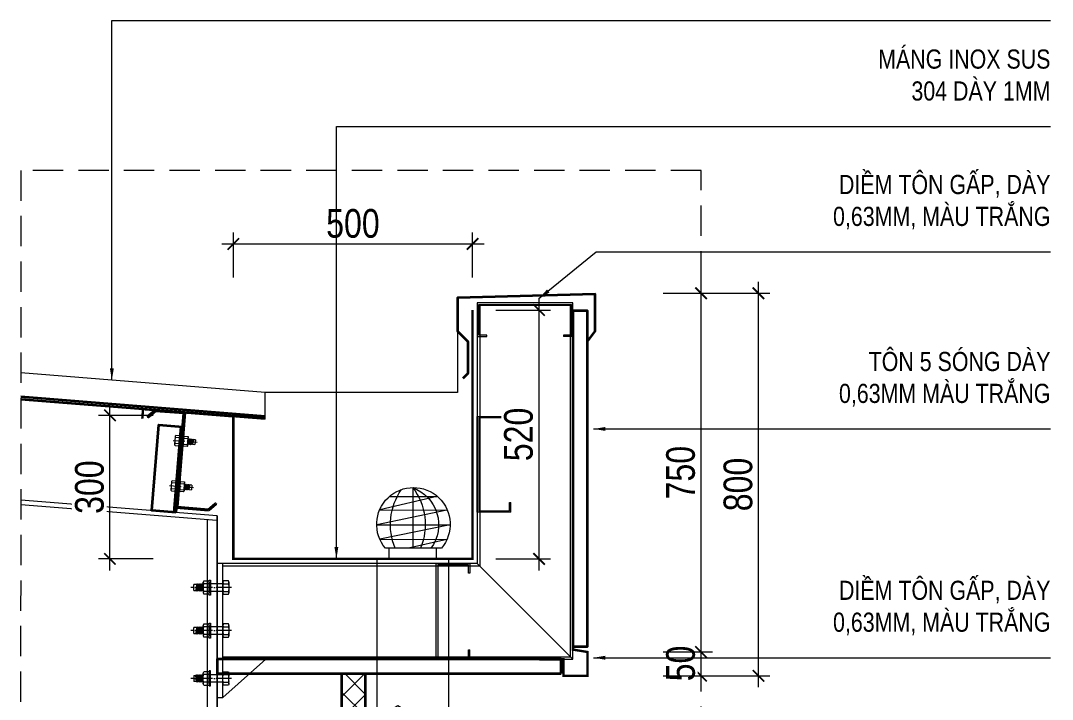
# Model space of a CAD drawing. Header units: millimetres. Extents: x -547695 to 905972, y -1055718 to 167349.
# Drawn here: x -534505 to -523721, y -955911 to -948816 of the extents above; entities that cross this region are included whole.
import ezdxf
from ezdxf.xclip import XClip

# ---------------------------------------------------------------- set-up
doc = ezdxf.new("R2010")
doc.units = ezdxf.units.MM
doc.header["$XCLIPFRAME"] = 0
for name, pattern in [('ACAD_ISO04W100', [30, 24, -3, 0, -3]), ('CONTINOUS', [0]), ('HIDDEN', [9.524999999999999, 6.35, -3.175]), ('xr-mat cat ngang$0$ACAD_ISO04W100', [30, 24, -3, 0, -3])]:
    doc.linetypes.add(name, pattern=pattern)
doc.layers.get('DEFPOINTS').update_dxf_attribs({"color": 1, "lineweight": 25})
for name, color, linetype, lineweight in [('A-DIMS', 8, 'Continuous', 9), ('A-FINE', 255, 'Continuous', 25), ('A-HEVY', 111, 'Continuous', 35), ('A-HIDD', 45, 'HIDDEN', 9), ('A-PATT', 252, 'Continuous', 9), ('A-SYMBOLS', 10, 'Continuous', 13)]:
    doc.layers.add(name, color=color, linetype=linetype, lineweight=lineweight)
doc.styles.add('VTK_Arial', font='arial.ttf', dxfattribs={"width": 0.8})
doc.dimstyles.new('A-2.5-DIM120 x 5', dxfattribs={"dimscale": 120, "dimtxt": 2.5, "dimasz": 1, "dimexe": 1, "dimexo": 0, "dimgap": 0.5, "dimtad": 1, "dimdec": 0, "dimlfac": 0.2, "dimzin": 12, "dimdsep": 46, "dimtxsty": 'VTK_Arial', "dimblk": 'ARCHTICK', "dimcen": 0, "dimdle": 1, "dimclrd": 256, "dimclre": 256, "dimclrt": 7, "dimadec": 1, "dimazin": 3, "dimtfac": 1, "dimtdec": 0, "dimtmove": 0, "dimatfit": 2, "dimfxl": 20, "dimtfill": 1, "dimtolj": 1, "dimtzin": 0, "dimlwd": -1, "dimlwe": -1, "dimarcsym": 0})
doc.dimstyles.new('A-2.5-DIM25', dxfattribs={"dimscale": 25, "dimtxt": 2.5, "dimasz": 1, "dimexe": 1, "dimexo": 0, "dimgap": 0.5, "dimtad": 1, "dimdec": 0, "dimzin": 12, "dimdsep": 46, "dimtxsty": 'VTK_Arial', "dimblk": 'ARCHTICK', "dimcen": 0, "dimdle": 1, "dimclrd": 256, "dimclre": 256, "dimclrt": 7, "dimadec": 1, "dimazin": 3, "dimtfac": 1, "dimtdec": 0, "dimtmove": 0, "dimatfit": 2, "dimfxl": 20, "dimtolj": 1, "dimtzin": 0, "dimlwd": -1, "dimlwe": -1, "dimarcsym": 0})

# ---------------------------------------------------------------- blocks, each defined once
blk = doc.blocks.new('A$C2c41236e')
at = {"layer": 'A-PATT', "ltscale": 5, "true_color": 0x2aa800, "extrusion": (0, 0, -1)}
h = blk.add_hatch(color=84, dxfattribs=at)
h.dxf.hatch_style = 1
h.paths.add_polyline_path([(-367499.9999999921, -99.9999999993488), (-368499.9999999921, -99.9999999993488), (-368499.9999999921, 20800.00000000112), (-367499.9999999921, 20800.00000000112)])
at = {"layer": 'A-FINE', "ltscale": 5, "extrusion": (0, 0, -1)}
blk.add_lwpolyline([(-367499.9999999921, -99.9999999993488), (-368499.9999999921, -99.9999999993488), (-368499.9999999921, 20800.00000000112), (-367499.9999999921, 20800.00000000112)], close=True, dxfattribs=at)
blk = doc.blocks.new('A$C18f83674')
blk.add_lwpolyline([(14.14213562384248, 10), (82.1421356247738, 10), (82.1421356247738, 208.0995957509149), (141.4551298562437, 208.0995957509149), (155.0407683653757, 194.5139572431799), (156.3842712491751, 195.8574601269793), (142.2421356253326, 209.9995957508218), (80.24213562346995, 209.9995957508218), (80.24213562346995, 11.90000000083819), (14.92914139200002, 11.90000000037253), (1.343502885662019, 25.48563850857317), (0, 24.14213562384248)], close=True)
at = {"layer": 'A-PATT', "lineweight": -2}
blk.add_line((86.1421356247738, 179.9995957517531), (86.14213563036174, 0), dxfattribs=at)
at = {"layer": 'A-PATT', "linetype": 'Continuous'}
for p, q in [((53.5809265055201, 154.7887821241904), (53.58092650553374, 145.2104093779205)), ((53.5809265055201, 154.7887821241904), (56.96333402267703, 154.7887821241904)), ((57.5005220454965, 155.7466193986194), (56.96333402267703, 154.7887821241904)), ((58.08693177298812, 145.2104093779355), (56.96333402267703, 154.7887821241904)), ((58.4122426517639, 154.7887821242054), (57.5005220454965, 155.7466193986194)), ((58.94943067424776, 155.7466193986194), (58.41224265141466, 154.7887821241904)), ((59.53584040173666, 145.2104093779355), (58.41224265141466, 154.7887821241904)), ((59.53584040173666, 145.2104093779355), (58.4122426517639, 154.7887821242054)), ((59.53584040173666, 145.2104093779355), (58.41224265141466, 154.7887821241904)), ((59.8611512804988, 154.7887821241904), (58.94943067424776, 155.7466193986194)), ((60.39833930296902, 155.7466193986194), (59.86115128014956, 154.7887821242054)), ((60.98474903047429, 145.2104093779355), (59.86115128014956, 154.7887821242054)), ((61.3100599092337, 154.7887821242054), (60.39833930296902, 155.7466193986194)), ((61.84724793172029, 155.7466193986194), (61.31005990888445, 154.7887821242054)), ((62.43365765920919, 145.2104093779505), (61.31005990888445, 154.7887821242054)), ((62.43365765920919, 145.2104093779505), (61.3100599092337, 154.7887821242054)), ((62.75896853798497, 154.7887821242054), (61.84724793172029, 155.7466193986194)), ((63.29615656044155, 155.7466193986344), (62.75896853762208, 154.7887821242054)), ((63.88256628794409, 145.2104093779641), (62.75896853762208, 154.7887821242054)), ((64.20787716671987, 154.7887821242054), (63.29615656044155, 155.7466193986344)), ((64.74506518919009, 155.7466193986344), (64.20787716671987, 154.7887821242054)), ((65.33147491668171, 145.2104093779641), (64.20787716671987, 154.7887821242054)), ((65.6567857954575, 154.7887821242054), (64.74506518919009, 155.7466193986344)), ((66.19397381791134, 155.7466193986344), (65.6567857954575, 154.7887821242054)), ((66.78038354541661, 145.2104093779641), (65.6567857954575, 154.7887821242054)), ((67.1056944241924, 154.7887821242054), (66.19397381791134, 155.7466193986344)), ((67.64288244701186, 155.7466193986344), (67.1056944241924, 154.7887821242054)), ((68.22929217451713, 145.2104093779641), (67.1056944241924, 154.7887821242054)), ((68.55460305292729, 154.7887821242054), (67.64288244701186, 155.7466193986344)), ((68.74213562449559, 156.0912512812624), (68.74213562465384, 158.3954235160754)), ((68.74213562462644, 141.6037679854291), (68.74213562465384, 158.3954235160754)), ((77.55089465999635, 160.6995957508311), (69.4333765891849, 160.6995957507575)), ((77.20302941028211, 156.0912512812324), (69.78124183894279, 156.0912512812474)), ((78.2421356245274, 156.0912512811601), (78.24213562459835, 158.3954235161341)), ((78.24213562457093, 141.6037679855164), (78.24213562459835, 158.3954235161341)), ((86.1421356263267, 156.0912512811939), (86.14213562625577, 158.3954235161679)), ((86.14213562628291, 141.6037679855502), (86.14213562625577, 158.3954235161679)), ((86.83337659085777, 160.6995957508649), (94.95089466172514, 160.6995957507912)), ((87.181241840572, 156.0912512812662), (94.60302941196726, 156.0912512812812)), ((95.64213562628336, 141.6037679854629), (95.6421356262562, 158.3954235161092)), ((58.08693177295811, 145.2104093779505), (53.58092650553374, 145.2104093779205)), ((58.9986523792528, 144.2525721035215), (58.08693177298812, 145.2104093779355)), ((59.53584040173666, 145.2104093779355), (58.9986523792528, 144.2525721035215)), ((60.4475610079877, 144.2525721035215), (59.53584040173666, 145.2104093779355)), ((60.98474903047429, 145.2104093779355), (60.4475610079877, 144.2525721035215)), ((61.89646963672533, 144.2525721035351), (60.98474903047429, 145.2104093779355)), ((62.43365765920919, 145.2104093779505), (61.89646963672533, 144.2525721035351)), ((63.34537826546023, 144.2525721035351), (62.43365765920919, 145.2104093779505)), ((63.88256628794409, 145.2104093779641), (63.34537826546023, 144.2525721035351)), ((64.79428689419512, 144.2525721035351), (63.88256628794409, 145.2104093779641)), ((65.33147491668171, 145.2104093779641), (64.79428689419512, 144.2525721035351)), ((66.2431955229464, 144.2525721035351), (65.33147491668171, 145.2104093779641)), ((66.78038354541661, 145.2104093779641), (66.2431955229464, 144.2525721035351)), ((67.69210415168129, 144.2525721035351), (66.78038354541661, 145.2104093779641)), ((68.22929217451713, 145.2104093779641), (67.69210415168129, 144.2525721035351)), ((68.22929217451713, 145.2104093779641), (68.742135624632, 145.2104093779641)), ((68.74213562468374, 143.9079402204017), (68.74213562462644, 141.6037679854291)), ((69.43337658919843, 139.2995957507457), (77.55089466003987, 139.2995957508043)), ((77.20302941028199, 143.9079402202571), (69.78124183892903, 143.9079402202571)), ((78.24213562443997, 143.907940220358), (78.24213562457093, 141.6037679855164)), ((86.14213562641388, 143.9079402203918), (86.14213562628291, 141.6037679855502)), ((94.95089466171137, 139.2995957507795), (86.83337659081397, 139.2995957508381)), ((87.18124184057186, 143.9079402202909), (94.60302941198077, 143.9079402202909)), ((77.55089465999635, 65.70000000000938), (69.4333765891849, 65.69999999993571)), ((86.83337659378634, 65.70000000004316), (94.95089466465372, 65.69999999996949)), ((53.5809265055201, 59.78918637336862), (53.58092650553374, 50.21081362709872)), ((53.5809265055201, 59.78918637336862), (56.96333402267703, 59.78918637336862)), ((58.08693177295811, 50.21081362712873), (53.58092650553374, 50.21081362709872)), ((57.5005220454965, 60.74702364779766), (56.96333402267703, 59.78918637336862)), ((58.08693177298812, 50.21081362711372), (56.96333402267703, 59.78918637336862)), ((58.4122426517639, 59.78918637338363), (57.5005220454965, 60.74702364779766)), ((58.9986523792528, 49.25297635269969), (58.08693177298812, 50.21081362711372)), ((58.94943067424776, 60.74702364779766), (58.41224265141466, 59.78918637336862)), ((59.53584040173666, 50.21081362711372), (58.41224265141466, 59.78918637336862)), ((59.53584040173666, 50.21081362711372), (58.4122426517639, 59.78918637338363)), ((59.53584040173666, 50.21081362711372), (58.41224265141466, 59.78918637336862)), ((59.8611512804988, 59.78918637336862), (58.94943067424776, 60.74702364779766)), ((59.53584040173666, 50.21081362711372), (58.9986523792528, 49.25297635269969)), ((60.4475610079877, 49.25297635269969), (59.53584040173666, 50.21081362711372)), ((60.39833930296902, 60.74702364779766), (59.86115128014956, 59.78918637338363)), ((60.98474903047429, 50.21081362711372), (59.86115128014956, 59.78918637338363)), ((61.3100599092337, 59.78918637338363), (60.39833930296902, 60.74702364779766)), ((60.98474903047429, 50.21081362711372), (60.4475610079877, 49.25297635269969)), ((61.89646963672533, 49.25297635271333), (60.98474903047429, 50.21081362711372)), ((61.84724793172029, 60.74702364779766), (61.31005990888445, 59.78918637338363)), ((62.43365765920919, 50.21081362712873), (61.31005990888445, 59.78918637338363)), ((62.43365765920919, 50.21081362712873), (61.3100599092337, 59.78918637338363)), ((62.75896853798497, 59.78918637338363), (61.84724793172029, 60.74702364779766)), ((62.43365765920919, 50.21081362712873), (61.89646963672533, 49.25297635271333)), ((63.34537826546023, 49.25297635271333), (62.43365765920919, 50.21081362712873)), ((63.29615656044155, 60.74702364781267), (62.75896853762208, 59.78918637338363)), ((63.88256628794409, 50.21081362714237), (62.75896853762208, 59.78918637338363)), ((64.20787716671987, 59.78918637338363), (63.29615656044155, 60.74702364781267)), ((63.88256628794409, 50.21081362714237), (63.34537826546023, 49.25297635271333)), ((64.79428689419512, 49.25297635271333), (63.88256628794409, 50.21081362714237)), ((64.74506518919009, 60.74702364781267), (64.20787716671987, 59.78918637338363)), ((65.33147491668171, 50.21081362714237), (64.20787716671987, 59.78918637338363)), ((65.6567857954575, 59.78918637338363), (64.74506518919009, 60.74702364781267)), ((65.33147491668171, 50.21081362714237), (64.79428689419512, 49.25297635271333)), ((66.2431955229464, 49.25297635271333), (65.33147491668171, 50.21081362714237)), ((66.19397381791134, 60.74702364781267), (65.6567857954575, 59.78918637338363)), ((66.78038354541661, 50.21081362714237), (65.6567857954575, 59.78918637338363)), ((67.1056944241924, 59.78918637338363), (66.19397381791134, 60.74702364781267)), ((66.78038354541661, 50.21081362714237), (66.2431955229464, 49.25297635271333)), ((67.69210415168129, 49.25297635271333), (66.78038354541661, 50.21081362714237)), ((67.64288244701186, 60.74702364781267), (67.1056944241924, 59.78918637338363)), ((68.22929217451713, 50.21081362714237), (67.1056944241924, 59.78918637338363)), ((68.55460305292729, 59.78918637338363), (67.64288244701186, 60.74702364781267)), ((68.22929217451713, 50.21081362714237), (67.69210415168129, 49.25297635271333)), ((68.22929217451713, 50.21081362714237), (68.742135624632, 50.21081362714237)), ((68.74213562449559, 61.09165553044068), (68.74213562465384, 63.39582776525369)), ((68.74213562462644, 46.60417223460732), (68.74213562465384, 63.39582776525369)), ((68.74213562468374, 48.90834446957993), (68.74213562462644, 46.60417223460732)), ((69.43337658919843, 44.29999999992393), (77.55089466003987, 44.29999999998259)), ((77.20302941028211, 61.09165553041067), (69.78124183894279, 61.09165553042568)), ((77.20302941028199, 48.90834446943532), (69.78124183892903, 48.90834446943532)), ((78.2421356245274, 61.09165553033836), (78.24213562459835, 63.39582776531235)), ((78.24213562457093, 46.60417223469463), (78.24213562459835, 63.39582776531235)), ((78.24213562443997, 48.90834446953627), (78.24213562457093, 46.60417223469463)), ((86.14213562925528, 61.09165553037216), (86.14213562918434, 63.39582776534613)), ((86.14213562921148, 46.60417223472842), (86.14213562918434, 63.39582776534613)), ((86.14213562934245, 48.90834446957007), (86.14213562921148, 46.60417223472842)), ((94.95089466463995, 44.29999999995772), (86.83337659374254, 44.30000000001638)), ((87.18124184350057, 61.09165553044446), (94.60302941489583, 61.09165553045947)), ((87.18124184350043, 48.90834446946911), (94.60302941490934, 48.90834446946911)), ((95.64213562921194, 46.60417223464111), (95.64213562918478, 63.39582776528747))]:
    blk.add_line(p, q, dxfattribs=at)
at = {"layer": 'A-PATT', "ltscale": 0.5}
for p, q in [((67.80558989428903, 155.5420051249827), (67.83764522614968, 155.5420051249827)), ((86.14213562629544, 155.9995957552919), (80.24210537723421, 155.9995957504078)), ((67.80558989428903, 144.4571863766479), (67.8068588597722, 144.4571863766479)), ((86.14213562629544, 143.9995957463603), (80.24210537723421, 143.9995957512476)), ((67.80558989428903, 60.54240937416095), (67.83764522614968, 60.54240937416095)), ((67.80558989428903, 49.45759062582617), (67.8068588597722, 49.45759062582617)), ((86.14213562922401, 61.00000000447012), (80.24210537723421, 60.99999999958604)), ((86.14213562922401, 48.99999999553857), (80.24210537723421, 49.00000000042583))]:
    blk.add_line(p, q, dxfattribs=at)
at = {"layer": 'A-PATT', "linetype": 'ACAD_ISO04W100'}
for p, q in [((99.54613023634597, 149.9995957508292), (49.15528395534056, 149.9995957508228)), ((99.54613023927455, 55.00000000000744), (49.15528395534056, 55.00000000000107))]:
    blk.add_line(p, q, dxfattribs=at)
at = {"layer": 'A-PATT', "lineweight": -2}
blk.add_lwpolyline([(82.1421356247738, 0), (132.1421356247738, 0), (132.1421356247738, 179.9995957508218), (82.1421356247738, 179.9995957508218)], close=True, dxfattribs=at)
at = {"layer": 'A-PATT', "linetype": 'Continuous'}
for points in [[(80.2421356246416, 161.9995957508267), (78.2421356246416, 161.9995957508267), (78.2421356246416, 137.9995957508267), (80.2421356246418, 137.9995957508267)], [(80.2421356246416, 67.00000000000493), (78.2421356246416, 67.00000000000493), (78.2421356246416, 43.00000000000497), (80.2421356246418, 43.00000000000497)]]:
    blk.add_lwpolyline(points, close=True, dxfattribs=at)
for centre, radius, start, end in [((72.92810264306145, 158.3954235159595), 4.185967018528952, 146.6020000101307, 180), ((71.8163889223285, 158.3954235161341), 3.074253297717611, 180, 228.5476307284404), ((71.81638892235578, 153.7870790465067), 3.074253297717611, 131.4523692746233, 180), ((75.16788232688276, 158.3954235160468), 3.074253297717611, 311.4523692746233, 0), ((75.1678823268964, 153.7870790464044), 3.074253297717611, 0, 48.54763072844041), ((74.0561686060052, 158.3954235161341), 4.185967018528952, 0, 33.39799999770419), ((90.32810264484891, 158.3954235161679), 4.185967018528952, 146.6020000022958, 180), ((89.21638892397135, 158.3954235160806), 3.074253297717611, 180, 228.5476307253767), ((89.21638892395771, 153.7870790464382), 3.074253297717611, 131.4523692715596, 180), ((92.56788232858155, 158.3954235161679), 3.074253297717611, 311.4523692715596, 0), ((92.56788232855426, 153.7870790465405), 3.074253297717611, 0, 48.54763072537671), ((91.4561686078486, 158.3954235159933), 4.185967018528952, 0, 33.39799998986933), ((71.81638892232839, 146.2121124551574), 3.074253297717611, 180, 228.5476307284404), ((71.81638892234203, 141.60376798553), 3.074253297717611, 131.4523692746233, 180), ((72.92810264313228, 141.6037679856037), 4.185967018528952, 180, 213.3979999977042), ((75.16788232688263, 146.2121124550851), 3.074253297717611, 311.4523692746233, 0), ((75.16788232679532, 141.6037679856037), 3.074253297717611, 0, 48.54763072844041), ((74.05616860594505, 141.6037679854864), 4.185967018528952, 326.6020000101307, 0), ((89.21638892397121, 146.2121124551189), 3.074253297717611, 180, 228.5476307253767), ((89.21638892405852, 141.6037679856375), 3.074253297717611, 131.4523692715596, 180), ((90.3281026449088, 141.6037679855202), 4.185967018528952, 180, 213.3979999898693), ((92.56788232858142, 146.2121124551912), 3.074253297717611, 311.4523692715596, 0), ((92.56788232856778, 141.6037679855638), 3.074253297717611, 0, 48.54763072537671), ((91.45616860777753, 141.6037679856375), 4.185967018528952, 326.6020000022958, 0), ((72.92810264306145, 63.39582776513772), 4.185967018528952, 146.6020000101303, 180), ((74.0561686060052, 63.39582776531235), 4.185967018528952, 0, 33.39799999770351), ((90.32810264777748, 63.39582776534613), 4.185967018528952, 146.6020000022965, 180), ((91.45616861077717, 63.39582776517151), 4.185967018528952, 0, 33.39799998986967), ((71.8163889223285, 63.39582776531235), 3.074253297717611, 180, 228.547630728441), ((71.81638892235578, 58.78748329568499), 3.074253297717611, 131.4523692746236, 180), ((71.81638892232839, 51.21251670433563), 3.074253297717611, 180, 228.547630728441), ((71.81638892234203, 46.60417223470827), 3.074253297717611, 131.4523692746236, 180), ((72.92810264313228, 46.60417223478194), 4.185967018528952, 180, 213.3979999977035), ((75.16788232688276, 63.39582776522504), 3.074253297717611, 311.4523692746238, 0), ((75.1678823268964, 58.78748329558267), 3.074253297717611, 0, 48.54763072844096), ((75.16788232688263, 51.21251670426332), 3.074253297717611, 311.4523692746238, 0), ((75.16788232679532, 46.60417223478194), 3.074253297717611, 0, 48.54763072844096), ((74.05616860594505, 46.60417223466462), 4.185967018528952, 326.6020000101303, 0), ((89.21638892689992, 63.39582776525882), 3.074253297717611, 180, 228.5476307253765), ((89.21638892688628, 58.78748329561646), 3.074253297717611, 131.4523692715591, 180), ((89.21638892689978, 51.21251670429712), 3.074253297717611, 180, 228.5476307253765), ((89.2163889269871, 46.60417223481574), 3.074253297717611, 131.4523692715591, 180), ((90.32810264783737, 46.60417223469841), 4.185967018528952, 180, 213.39799998987), ((92.56788233151012, 63.39582776534613), 3.074253297717611, 311.4523692715591, 0), ((92.56788233148283, 58.78748329571878), 3.074253297717611, 0, 48.54763072537645), ((92.56788233150999, 51.21251670436942), 3.074253297717611, 311.4523692715591, 0), ((92.56788233149635, 46.60417223474207), 3.074253297717611, 0, 48.54763072537645), ((91.4561686107061, 46.60417223481574), 4.185967018528952, 326.6020000022965, 0)]:
    blk.add_arc(centre, radius, start, end, dxfattribs=at)
blk = doc.blocks.new('*U57')
at = {"linetype": 'xr-mat cat ngang$0$ACAD_ISO04W100'}
blk.add_line((-25.37554781036537, 3.075374675303017e-12), (38.91317885465162, -5.126673778927194e-12), dxfattribs=at)
at = {"linetype": 'Continuous'}
for p, q in [((-21.47155320030276, -8.395827765363254), (-21.4715532002756, 8.395827765283107)), ((-12.66279416487716, 10.7000000000388), (-20.78031223574454, 10.69999999996513)), ((-13.01065941459139, 6.091655530440099), (-20.43244698598665, 6.091655530455106)), ((-11.9715532003461, 6.091655530367794), (-11.97155320027516, 8.39582776534177)), ((-11.97155320030231, -8.395827765275943), (-11.97155320027516, 8.39582776534177)), ((9.82632718546478, 6.091655530332172), (9.82632718539384, 8.395827765306151)), ((9.826327185421253, -8.395827765311559), (9.82632718539384, 8.395827765306151)), ((10.51756814999584, 10.70000000000319), (18.63508622080728, 10.69999999992952)), ((10.86543339971007, 6.091655530404477), (18.2872209710494, 6.091655530419484)), ((19.3263271854966, 6.09165553043449), (19.32632718533835, 8.395827765247489)), ((19.32632718536575, -8.39582776539887), (19.32632718533835, 8.395827765247489)), ((19.5138597570649, 4.789186373377436), (20.42558036298033, 5.747023647806476)), ((19.83917063547506, -4.789186372863821), (20.96276838579979, 4.789186373377436)), ((20.42558036298033, 5.747023647806476), (20.96276838579979, 4.789186373377436)), ((20.96276838579979, 4.789186373377436), (21.87448899208085, 5.747023647806476)), ((21.28807926457558, -4.789186372863821), (22.41167701453469, 4.789186373377436)), ((21.87448899208085, 5.747023647806476), (22.41167701453469, 4.789186373377436)), ((22.41167701453469, 4.789186373377436), (23.3233976208021, 5.747023647806476)), ((22.73698789331047, -4.789186372863821), (23.86058564327232, 4.789186373377436)), ((23.3233976208021, 5.747023647806476), (23.86058564327232, 4.789186373377436)), ((23.86058564327232, 4.789186373377436), (24.77230624955064, 5.747023647806476)), ((24.1858965220481, -4.789186372863821), (25.30949427237011, 4.789186373377436)), ((24.77230624955064, 5.747023647806476), (25.30949427237011, 4.789186373377436)), ((25.30949427200722, 4.789186373377436), (26.2212148782719, 5.747023647791469)), ((25.634805150783, -4.789186372877463), (26.75840290110773, 4.789186373377436)), ((25.634805150783, -4.789186372877463), (26.75840290075849, 4.789186373377436)), ((26.2212148782719, 5.747023647791469), (26.75840290110773, 4.789186373377436)), ((26.75840290075849, 4.789186373377436), (27.67012350702317, 5.747023647791469)), ((27.0837137795179, -4.78918637289247), (28.20731152984263, 4.789186373377436)), ((27.67012350702317, 5.747023647791469), (28.20731152984263, 4.789186373377436)), ((28.20731152949338, 4.78918637336243), (29.11903213574442, 5.747023647791469)), ((28.53262240825552, -4.78918637289247), (29.65622015857753, 4.78918637336243)), ((28.53262240825552, -4.78918637289247), (29.65622015822828, 4.789186373377436)), ((28.53262240825552, -4.78918637289247), (29.65622015857753, 4.78918637336243)), ((29.11903213574442, 5.747023647791469), (29.65622015857753, 4.78918637336243)), ((29.65622015822828, 4.789186373377436), (30.56794076449569, 5.747023647791469)), ((29.98153103700406, -4.78918637289247), (31.10512878731516, 4.78918637336243)), ((30.56794076449569, 5.747023647791469), (31.10512878731516, 4.78918637336243)), ((34.48753630447209, 4.78918637336243), (31.10512878731516, 4.78918637336243)), ((34.48753630447209, 4.78918637336243), (34.48753630445844, -4.789186372907476)), ((-20.78031223573077, -10.70000000004664), (-12.66279416483337, -10.69999999998798)), ((-13.01065941459126, -6.091655530535252), (-20.43244698600017, -6.091655530535252)), ((-11.97155320043328, -6.091655530434298), (-11.97155320030231, -8.395827765275943)), ((9.82632718555222, -6.091655530469916), (9.826327185421253, -8.395827765311559)), ((18.63508622079376, -10.70000000008226), (10.51756814995231, -10.7000000000236)), ((10.8654333997102, -6.09165553057087), (18.28722097106315, -6.09165553057087)), ((19.83917063547506, -4.789186372863821), (19.32632718536019, -4.789186372863821)), ((19.32632718530845, -6.091655530426261), (19.32632718536575, -8.39582776539887)), ((19.83917063547506, -4.789186372863821), (20.3763586583109, -5.74702364729286)), ((20.3763586583109, -5.74702364729286), (21.28807926457558, -4.789186372863821)), ((21.28807926457558, -4.789186372863821), (21.82526728704579, -5.74702364729286)), ((21.82526728704579, -5.74702364729286), (22.73698789331047, -4.789186372863821)), ((22.73698789331047, -4.789186372863821), (23.27417591579706, -5.74702364729286)), ((23.27417591579706, -5.74702364729286), (24.1858965220481, -4.789186372863821)), ((24.1858965220481, -4.789186372863821), (24.72308454453196, -5.74702364729286)), ((24.72308454453196, -5.74702364729286), (25.634805150783, -4.789186372877463)), ((25.634805150783, -4.789186372877463), (26.17199317326686, -5.74702364729286)), ((26.17199317326686, -5.74702364729286), (27.0837137795179, -4.78918637289247)), ((27.0837137795179, -4.78918637289247), (27.62090180200449, -5.747023647306502)), ((27.62090180200449, -5.747023647306502), (28.53262240825552, -4.78918637289247)), ((28.53262240825552, -4.78918637289247), (29.06981043073938, -5.747023647306502)), ((29.06981043073938, -5.747023647306502), (29.98153103700406, -4.78918637289247)), ((29.98153103703408, -4.789186372877463), (34.48753630445844, -4.789186372907476))]:
    blk.add_line(p, q, dxfattribs=at)
at = {"ltscale": 0.5}
for p, q in [((-11.97155320031484, 6.00000000446576), (7.826357432757977, 5.999999999579849)), ((20.26287291570316, 5.542409374154762), (20.23081758384251, 5.542409374154762)), ((-11.97155320031484, -6.000000004465798), (7.826357432757977, -5.999999999580362)), ((20.26287291570316, -5.542409374180021), (20.26160395021998, -5.542409374180021))]:
    blk.add_line(p, q, dxfattribs=at)
at = {"linetype": 'Continuous'}
blk.add_lwpolyline([(7.826327185350589, 11.99999999999874), (9.826327185350582, 11.99999999999874), (9.826327185350582, -12.00000000000122), (7.82632718535039, -12.00000000000122)], close=True, dxfattribs=at)
for centre, radius, start, end in [((-17.28558618186799, 8.395827765167146), 4.185967018528952, 146.6020000101302, 180), ((-18.39729990260094, 8.39582776534177), 3.074253297717611, 180, 228.5476307284409), ((-18.39729990257366, 3.787483295714419), 3.074253297717611, 131.4523692746237, 180), ((-15.04580649799075, 8.395827765254458), 3.074253297717611, 311.4523692746237, 0), ((-15.0458064979771, 3.787483295612101), 3.074253297717611, 0, 48.54763072844089), ((-16.15752021886831, 8.39582776534177), 4.185967018528952, 0, 33.39799999770357), ((14.01229420398699, 8.395827765306151), 4.185967018528952, 146.6020000022964, 180), ((12.90058048310943, 8.39582776521884), 3.074253297717611, 180, 228.5476307253763), ((12.90058048309578, 3.787483295576479), 3.074253297717611, 131.4523692715591, 180), ((16.25207388766369, 8.395827765306151), 3.074253297717611, 311.4523692715591, 0), ((16.2520738876364, 3.787483295678797), 3.074253297717611, 0, 48.54763072537632), ((15.14036016693074, 8.395827765131529), 4.185967018528952, 0, 33.3979999898698), ((-18.39729990260081, -3.787483295634945), 3.074253297717611, 180, 228.5476307284409), ((-18.39729990258717, -8.3958277652623), 3.074253297717611, 131.4523692746237, 180), ((-17.28558618179692, -8.395827765188631), 4.185967018528952, 180, 213.3979999977036), ((-15.0458064979906, -3.78748329570725), 3.074253297717611, 311.4523692746237, 0), ((-15.04580649807792, -8.395827765188631), 3.074253297717611, 0, 48.54763072844089), ((-16.15752021892819, -8.395827765305956), 4.185967018528952, 326.6020000101301, 0), ((12.90058048310955, -3.787483295742868), 3.074253297717611, 180, 228.5476307253763), ((12.90058048319687, -8.395827765224247), 3.074253297717611, 131.4523692715591, 180), ((14.01229420404714, -8.395827765341572), 4.185967018528952, 180, 213.3979999898698), ((16.2520738876638, -3.787483295670564), 3.074253297717611, 311.4523692715591, 0), ((16.25207388765016, -8.395827765297916), 3.074253297717611, 0, 48.54763072537632), ((15.14036016685991, -8.395827765224247), 4.185967018528952, 326.6020000022963, 0)]:
    blk.add_arc(centre, radius, start, end, dxfattribs=at)
blk = doc.blocks.new('A$Cbf05ed9f')
at = {"color": 0}
for p, q in [((0, 0), (2.144370228052139e-07, 199.9999997573905)), ((2.144370228052139e-07, 199.9999997573905), (70.00000021443702, 199.9999997573905)), ((67.00000021443702, 196.9999997571576), (3.000000214437023, 196.9999997576233)), ((3.000000214437023, 196.9999997576233), (2.999999999767169, 3.00000023865141)), ((67.00000021443702, 179.9999995187391), (67.00000021443702, 196.9999997571576)), ((70.00000021443702, 199.9999997573905), (70.00000021443702, 179.9999995189719)), ((70.00000021443702, 179.9999995189719), (67.00000021443702, 179.9999995187391)), ((70, 0), (0, 0)), ((2.999999999767169, 3.00000023865141), (66.99999999976717, 3.000000238185748)), ((66.99999999976717, 3.000000238185748), (66.99999999988358, 20.00000023818575)), ((66.99999999988358, 20.00000023818575), (69.99999999988358, 20)), ((70, 0), (69.99999999988358, 20))]:
    blk.add_line(p, q, dxfattribs=at)
blk = doc.blocks.new('ửgwg')
blk.add_lwpolyline([(-7350.00000930659, -887.2531818493735), (-7350.00000930659, -832.0774625518825), (0, -244.077461815672)])
at = {"linetype": 'ByBlock'}
for points in [[(-7249.999999999884, -1089.923703791224), (0, -509.9237037912244)], [(-7249.202547777095, -1099.891856576549), (0, -519.9556527544046)], [(-7250.00000930659, -1513.331691301544), (-7250.00000930659, -1089.923703791224)], [(-7249.999999999884, -1089.923703791224), (-7249.999999999884, -7193.139934804523)], [(-7230.00000930659, -1513.331691301544), (-7230.00000930659, -1098.355653498904)]]:
    blk.add_lwpolyline(points, dxfattribs=at)
at = {"color": 0, "linetype": 'ByBlock'}
for points in [[(-7261.999999821535, -1389.923703180044), (-7993.723854236421, -1389.923703816952), (-7993.723854162847, -644.9237035324331), (-7793.723854401265, -644.9237032940146), (-7793.72385447484, -1189.923703816952), (-7261.999999959837, -1189.923703257111)], [(-7261.999999825261, -1384.923703180044), (-7988.723854233627, -1384.92370381346), (-7988.723854165641, -649.9237035266124), (-7798.723854404991, -649.9237033000682), (-7798.723854477634, -1194.92370382091), (-7261.999999956577, -1194.923703257111)], [(-7793.72385447484, -1189.923703816952), (-7993.723854236421, -1389.923703816952)], [(-7262.000000141445, -1469.923703120672), (-7351.935284425388, -1389.923703729524)]]:
    blk.add_lwpolyline(points, dxfattribs=at)
blk.add_lwpolyline([(-7249.999999978929, -1469.923703175853), (-7261.999999978929, -1469.923703175853), (-7262.000000202446, -1189.923703799606), (-7249.999999999884, -1189.923703791224)], close=True, dxfattribs=at)
at = {"layer": 'A-HEVY'}
for points in [[(-7350.00000930659, -882.237207367667), (-0.3987261113943532, -294.2691047204426)], [(-7350.00000930659, -887.2531818493735), (0, -299.253181113163)]]:
    blk.add_lwpolyline(points, dxfattribs=at)
at = {"rotation": 269.9999999725806}
blk.add_blockref('A$Cbf05ed9f', (-7993.723854162847, -644.9237035324331), dxfattribs=at)
at = {"xscale": -1}
for p in [(-7793.723853966338, -1082.151497329585), (-7708.000009083305, -1389.923703567474)]:
    blk.add_blockref('A$Cbf05ed9f', p, dxfattribs=at)
at = {"xscale": -1.313271894655145, "yscale": 1.313271894655145, "zscale": 1.313271894655145, "rotation": 180}
for p in [(-7246.278095490648, -1239.923703787499), (-7246.278095490648, -1329.923703787499)]:
    blk.add_blockref('*U57', p, dxfattribs=at)
at = {"xscale": 1.313271894655145, "yscale": 1.313271894655145, "zscale": 1.313271894655145}
blk.add_blockref('*U57', (-7246.278095490648, -1429.923703679466), dxfattribs=at)
at = {"layer": 'A-HEVY', "rotation": 4.573921259835871}
blk.add_blockref('A$C18f83674', (-7245.400881905924, -1089.555774343549), dxfattribs=at)
blk = doc.blocks.new('oi11')
at = {"layer": 'A-PATT'}
for p, q in [((-50, 149.0850803345674), (-50, 22.16627989511471)), ((-49.99999999906868, 149.0850803345674), (-49.99999999906868, 22.16627989511471))]:
    blk.add_line(p, q, dxfattribs=at)
at = {"layer": 'A-PATT', "linetype": 'Continuous'}
for p, q in [((-109.8420125399716, 22.16627992945723), (6.824654127936809, 22.16627992526628)), ((-109.8420125390403, 22.16627992945723), (6.824654128868133, 22.16627992526628))]:
    blk.add_line(p, q, dxfattribs=at)
at = {"layer": 'A-PATT'}
for points in [[(-1.06137263868004, 130.2380635110894), (-100.4305605152622, 130.2380635110894), (19.06131778145209, 102.7186915227212), (-121.0672051403671, 102.1165499401977), (25.36000179918483, 71.40280246362092), (-128.3769213510677, 71.36313055863137), (18.83024987392127, 41.21847828454336), (-121.0672051403671, 40.63167899346445), (-40.88858686899765, 22.16627989511471)], [(-1.061372637748718, 130.2380635110894), (-100.4305605143308, 130.2380635110894), (19.06131778238341, 102.7186915227212), (-121.0672051394358, 102.1165499401977), (25.36000180011615, 71.40280246362092), (-128.3769213501364, 71.36313055863137), (18.8302498748526, 41.21847828454336), (-121.0672051394358, 40.63167899346445), (-40.88858686806633, 22.16627989511471)]]:
    blk.add_lwpolyline(points, dxfattribs=at)
at = {"layer": 'A-PATT', "linetype": 'Continuous'}
for points in [[(-100.0000000009313, 22.16627989511471), (-9.313226e-10, 22.16627989511471), (-9.313226e-10, 3.49246e-10), (-100.0000000009313, 3.49246e-10)], [(-100, 22.16627989511471), (0, 22.16627989511471), (0, 3.49246e-10), (-100, 3.49246e-10)]]:
    blk.add_lwpolyline(points, close=True, dxfattribs=at)
for centre in [(-51.50867920415476, 72.23329561809078), (-51.50867920322344, 72.23329561809078)]:
    blk.add_arc(centre, 76.87316721729373, 319.3607814583603, 220.6392185416397, dxfattribs=at)
at = {"layer": 'A-PATT'}
for centre, radius, start, end in [((-21.30160283017904, 71.37411446659826), 82.8407642183417, 110.2690178018827, 216.4417388185301), ((-21.30160282924771, 71.37411446659826), 82.8407642183417, 110.2690178018827, 216.4417388185301), ((52.96238185511903, 71.37411446659826), 128.9970786233844, 142.9562815745055, 202.4244403848989), ((52.96238185605035, 71.37411446659826), 128.9970786233844, 142.9562815745055, 202.4244403848989), ((-132.3642684947699, 71.37411446659826), 128.9970786233844, 337.5755596151012, 34.7353029618337), ((-132.3642684938386, 71.37411446659826), 128.9970786233844, 337.5755596151012, 34.7353029618337)]:
    blk.add_arc(centre, radius, start, end, dxfattribs=at)
blk = doc.blocks.new('ưqefw3ef23')
at = {"layer": 'A-DIMS', "ltscale": 0.3}
blk.add_lwpolyline([(271.4582788494881, 690.4544390712399), (271.4582788494881, 492.1678395436611), (673.968920131214, 492.1678395436611)], dxfattribs=at)
at = {"layer": 'A-HEVY', "linetype": 'CONTINOUS'}
blk.add_lwpolyline([(0.2450754137244076, 561.9054744875757), (0.2450754137244076, 598.921037017717), (-15.96812818222679, 620.1342404533643), (-15.96812818222679, 697.8841292611323), (271.4582788494881, 690.4544390712399), (271.4582788494881, 620.1342404533643), (250.2450754137244, 598.921037017717), (250.2450754137244, 531.9054744875757), (260.8516771791037, 521.2988725977484)], dxfattribs=at)
at = {"layer": 'A-HEVY'}
for points in [[(30.24507545400411, -38.77269642835017), (0.2450754540041089, -38.77269642835017), (0.2450754137244076, 662.921037017717), (30.24507541372441, 662.921037017717)], [(55, -95.67840167472605), (55, -65.67840167472605), (773.968920131214, -65.67840167472605), (773.968920131214, -95.67840167472605)]]:
    blk.add_lwpolyline(points, close=True, dxfattribs=at)
at = {"layer": 'A-HEVY', "ltscale": 0.3}
blk.add_lwpolyline([(930.6039133275626, 437.4590217754012, 5, 5, 0), (929.0090088819852, 457.3953273460502, 5, 5, 0), (740.2450754540041, 442.2942126719281, 5, 5, 0), (740.2450754540041, 144.321598325274, 5, 5, 0), (240.2450754540041, 144.321598325274, 5, 5, 0), (240.2450754137244, 484.6339036396239, 5, 5, 0), (240.2450754137244, 664.6339036396239, 0, 0, 0)], format="xyseb", dxfattribs=at)
at = {"layer": 'A-HEVY', "ltscale": 0.3, "const_width": 5}
blk.add_lwpolyline([(30.24507545400411, 34.49790958524682), (30.24507545400411, -45.37449000147171), (0, -50.37449000147171), (0, -100), (50, -99.99999999988358), (50, -99.99999999988358), (50, -65.67840167472605), (100.2516753249802, -65.67840167472605)], dxfattribs=at)
at = {"layer": 'A-PATT', "ltscale": 5}
for points in [[(290.2450754137244, 144.321598325274), (290.2450754137244, -190.0159351159818)], [(440.2450754137244, 144.321598325274), (440.2450754137244, -190.0159351159818)], [(440.2450754137244, -190.0159351159818), (396.5296087390743, -162.0421584056458), (318.8599978729617, -208.9042699895799), (290.2450754137244, -190.0159351159818)]]:
    blk.add_lwpolyline(points, dxfattribs=at)
at = {"layer": 'A-PATT', "linetype": 'Continuous', "lineweight": -3}
blk.add_blockref('oi11', (415.2450754540041, 144.3215983251575), dxfattribs=at)
blk = doc.blocks.new('3g3g')
at = {"layer": 'A-PATT'}
h = blk.add_hatch(dxfattribs=at)
h.set_pattern_fill('ANSI37', color=256, scale=10, angle=1.403341859706975e-14)
h.set_pattern_definition([(45.00000000000001, (-417346.4069379378, 321578.1893199501), (-22.45064030267289, 22.45064030267288), []), (135, (-417346.4069379378, 321578.1893199501), (-22.45064030267288, -22.45064030267289), [])])
h.paths.add_polyline_path([(-9.999995864694938, 149.9999999991851), (-59.99999586469494, 149.9999999991851), (-59.99999586469494, 18450), (-9.999995864694938, 18450)])
blk.add_lwpolyline([(-9.999995864694938, 149.9999999991851), (-59.99999586469494, 149.9999999991851), (-59.99999586469494, 18450), (-9.999995864694938, 18450)], close=True)
at = {"layer": 'A-PATT', "ltscale": 0.3}
blk.add_lwpolyline([(249.9999998467974, 0), (249.9999998467974, 18450)], dxfattribs=at)
blk = doc.blocks.new('zw$C622')
blk.add_blockref('ửgwg', (7500.000000000349, 7193.139934804523))
at = {"layer": 'A-HEVY'}
blk.add_blockref('ưqefw3ef23', (-523.9689294374548, 5868.89463270898), dxfattribs=at)
at = {"layer": 'A-HEVY', "ltscale": 0.3}
ref = blk.add_blockref('3g3g', (1.53668224811554e-07, -1.164153218269348e-10), dxfattribs=at)
XClip(ref).set_block_clipping_path([(-60.999995863996446, -8.35862010717392e-08), (249.99999984703027, 5773.21623103437)])
blk = doc.blocks.new('_ARCHTICK')
at = {"color": 0, "linetype": 'ByBlock', "const_width": 0.15}
blk.add_lwpolyline([(-0.5, -0.5), (0.5, 0.5)], dxfattribs=at)
blk = doc.blocks.new('*D1108')
at = {"layer": 'A-PATT', "transparency": 16777216}
for p, q in [((-532281.8785315766, -951499.770433281), (-532281.8785315766, -951030.5503903036)), ((-529781.8785314002, -951499.770433281), (-529781.8785314002, -951030.5503903036)), ((-532401.8785315766, -951150.5503903036), (-529661.8785314002, -951150.5503903036))]:
    blk.add_line(p, q, dxfattribs=at)
at = {"layer": 'DEFPOINTS', "color": 0, "transparency": 16777216}
for p in [(-529781.8785314002, -951150.5503903036), (-532281.8785315766, -951499.770433281), (-529781.8785314002, -951499.770433281)]:
    blk.add_point(p, dxfattribs=at)
at = {"layer": 'A-PATT', "transparency": 16777216, "xscale": 120, "yscale": 120, "zscale": 120, "rotation": 180}
blk.add_blockref('_ARCHTICK', (-532281.8785315766, -951150.5503903036), dxfattribs=at)
at = {"layer": 'A-PATT', "transparency": 16777216, "xscale": 120, "yscale": 120, "zscale": 120}
blk.add_blockref('_ARCHTICK', (-529781.8785314002, -951150.5503903036), dxfattribs=at)
at = {"layer": 'A-PATT', "color": 7, "transparency": 16777216, "insert": (-531031.8785314885, -950937.3784939871), "char_height": 300, "attachment_point": 5, "style": 'VTK_Arial', "bg_fill": 3, "box_fill_scale": 1.1, "bg_fill_color": 257, "bg_fill_transparency": 0}
blk.add_mtext('\\A1;500', dxfattribs=at)
blk = doc.blocks.new('*D1109')
at = {"layer": 'A-PATT', "transparency": 16777216}
for p, q in [((-533571.3795395028, -954562.4963321385), (-533571.3795395028, -952822.4963321385)), ((-533119.5992563037, -952942.4963321385), (-533691.3795395028, -952942.4963321385)), ((-533119.5992563037, -954442.4963321385), (-533691.3795395028, -954442.4963321385))]:
    blk.add_line(p, q, dxfattribs=at)
at = {"layer": 'DEFPOINTS', "color": 0, "transparency": 16777216}
for p in [(-533571.3795395028, -952942.4963321385), (-533119.5992563037, -952942.4963321385), (-533119.5992563037, -954442.4963321385)]:
    blk.add_point(p, dxfattribs=at)
at = {"layer": 'A-PATT', "transparency": 16777216, "xscale": 120, "yscale": 120, "zscale": 120}
for p, rotation in [((-533571.3795395028, -952942.4963321385), 90), ((-533571.3795395028, -954442.4963321385), 270)]:
    blk.add_blockref('_ARCHTICK', p, dxfattribs=dict(at, rotation=rotation))
at = {"layer": 'A-PATT', "color": 7, "transparency": 16777216, "insert": (-533784.6537550553, -953692.4963321385), "char_height": 300, "attachment_point": 5, "rotation": 90, "style": 'VTK_Arial', "bg_fill": 3, "box_fill_scale": 1.1, "bg_fill_color": 257, "bg_fill_transparency": 0}
blk.add_mtext('\\A1;300', dxfattribs=at)
blk = doc.blocks.new('*D1113')
at = {"layer": 'A-PATT', "transparency": 16777216}
for p, q in [((-529087.1502996001, -951720.9348055668), (-529087.1502996001, -954562.4963321385)), ((-529536.754191411, -951840.9348055668), (-528967.1502996001, -951840.9348055668)), ((-529536.754191411, -954442.4963321385), (-528967.1502996001, -954442.4963321385))]:
    blk.add_line(p, q, dxfattribs=at)
at = {"layer": 'DEFPOINTS', "color": 0, "transparency": 16777216}
for p in [(-529536.754191411, -951840.9348055668), (-529536.754191411, -954442.4963321385), (-529087.1502996001, -954442.4963321385)]:
    blk.add_point(p, dxfattribs=at)
at = {"layer": 'A-PATT', "transparency": 16777216, "xscale": 120, "yscale": 120, "zscale": 120}
for p, rotation in [((-529087.1502996001, -951840.9348055668), 90), ((-529087.1502996001, -954442.4963321385), 270)]:
    blk.add_blockref('_ARCHTICK', p, dxfattribs=dict(at, rotation=rotation))
at = {"layer": 'A-PATT', "color": 7, "transparency": 16777216, "insert": (-529300.3221959166, -953141.7155688526), "char_height": 300, "attachment_point": 5, "rotation": 90, "style": 'VTK_Arial', "bg_fill": 3, "box_fill_scale": 1.1, "bg_fill_color": 257, "bg_fill_transparency": 0}
blk.add_mtext('\\A1;520', dxfattribs=at)
blk = doc.blocks.new('*D1114')
at = {"layer": 'A-PATT', "transparency": 16777216}
for p, q in [((-527392.8181241465, -955784.1698978415), (-527392.8181241465, -955296.0423478489)), ((-527789.5274404503, -955416.0423478489), (-527272.8181241465, -955416.0423478489)), ((-527789.5274404503, -955664.1698978415), (-527272.8181241465, -955664.1698978415))]:
    blk.add_line(p, q, dxfattribs=at)
at = {"layer": 'A-PATT', "transparency": 16777216, "xscale": 120, "yscale": 120, "zscale": 120}
for p, rotation in [((-527392.8181241465, -955416.0423478489), 90), ((-527392.8181241465, -955664.1698978415), 270)]:
    blk.add_blockref('_ARCHTICK', p, dxfattribs=dict(at, rotation=rotation))
at = {"layer": 'A-PATT', "color": 7, "transparency": 16777216, "insert": (-527605.990020463, -955536.0423478489), "char_height": 300, "attachment_point": 5, "rotation": 90, "style": 'VTK_Arial', "bg_fill": 3, "box_fill_scale": 1.1, "bg_fill_color": 257, "bg_fill_transparency": 0}
blk.add_mtext('\\A1;50', dxfattribs=at)
at = {"layer": 'DEFPOINTS', "color": 0, "transparency": 16777216}
for p in [(-527789.5274404503, -955416.0423478489), (-527392.8181241465, -955416.0423478489), (-527789.5274404503, -955664.1698978415)]:
    blk.add_point(p, dxfattribs=at)
blk = doc.blocks.new('*D1115')
at = {"layer": 'A-PATT', "transparency": 16777216}
for p, q in [((-526792.8181241465, -955784.1698978415), (-526792.8181241465, -951546.0423478489)), ((-527789.5274404503, -951666.0423478489), (-526672.8181241465, -951666.0423478489)), ((-527789.5274404503, -955664.1698978415), (-526672.8181241465, -955664.1698978415))]:
    blk.add_line(p, q, dxfattribs=at)
at = {"layer": 'DEFPOINTS', "color": 0, "transparency": 16777216}
for p in [(-527789.5274404503, -951666.0423478489), (-526792.8181241465, -951666.0423478489), (-527789.5274404503, -955664.1698978415)]:
    blk.add_point(p, dxfattribs=at)
at = {"layer": 'A-PATT', "transparency": 16777216, "xscale": 120, "yscale": 120, "zscale": 120}
for p, rotation in [((-526792.8181241465, -951666.0423478489), 90), ((-526792.8181241465, -955664.1698978415), 270)]:
    blk.add_blockref('_ARCHTICK', p, dxfattribs=dict(at, rotation=rotation))
at = {"layer": 'A-PATT', "color": 7, "transparency": 16777216, "insert": (-527005.990020463, -953665.1061228452), "char_height": 300, "attachment_point": 5, "rotation": 90, "style": 'VTK_Arial', "bg_fill": 3, "box_fill_scale": 1.1, "bg_fill_color": 257, "bg_fill_transparency": 0}
blk.add_mtext('\\A1;800', dxfattribs=at)
blk = doc.blocks.new('*D1117')
at = {"layer": 'A-PATT', "transparency": 16777216}
for p, q in [((-527392.8181241465, -955536.0423478489), (-527392.8181241465, -951546.0423478489)), ((-527789.5274404503, -951666.0423478489), (-527272.8181241465, -951666.0423478489)), ((-527789.5274404503, -955416.0423478489), (-527272.8181241465, -955416.0423478489))]:
    blk.add_line(p, q, dxfattribs=at)
at = {"layer": 'DEFPOINTS', "color": 0, "transparency": 16777216}
for p in [(-527789.5274404503, -951666.0423478489), (-527392.8181241465, -951666.0423478489), (-527789.5274404503, -955416.0423478489)]:
    blk.add_point(p, dxfattribs=at)
at = {"layer": 'A-PATT', "transparency": 16777216, "xscale": 120, "yscale": 120, "zscale": 120}
for p, rotation in [((-527392.8181241465, -951666.0423478489), 90), ((-527392.8181241465, -955416.0423478489), 270)]:
    blk.add_blockref('_ARCHTICK', p, dxfattribs=dict(at, rotation=rotation))
at = {"layer": 'A-PATT', "color": 7, "transparency": 16777216, "insert": (-527605.990020463, -953541.0423478489), "char_height": 300, "attachment_point": 5, "rotation": 90, "style": 'VTK_Arial', "bg_fill": 3, "box_fill_scale": 1.1, "bg_fill_color": 257, "bg_fill_transparency": 0}
blk.add_mtext('\\A1;750', dxfattribs=at)

msp = doc.modelspace()

# ---------------------------------------------------------------- linework, layer by layer
at = {"layer": 'A-HIDD', "ltscale": 50}
msp.add_lwpolyline([(-534505.0880611485, -957732.8542033876), (-527393.5704210302, -957732.8542033876), (-527392.676441189, -950380.85634125), (-534504.194081312, -950380.85634125)], close=True, dxfattribs=at)

# ---------------------------------------------------------------- block references
at = {"layer": 'A-FINE'}
ref = msp.add_blockref('A$C2c41236e', (-158051.704968067, -970541.6864575866), dxfattribs=dict(at, xscale=-1))
XClip(ref).set_block_clipping_path([(369559.9999957037, -99.99999999930151), (369559.9999957037, 5566.42908085871), (370050.245071118, 5566.42908085871), (370050.245071118, 6264.313210119726), (369809.9999957043, 6264.313210119726), (369809.9999957043, 6146.019923215732), (369355.00184203393, 6146.019923215732), (361999.9999999921, 6734.420070579159), (354644.99815795035, 6146.019923215732), (354190.00000428, 6146.019923215732), (354190.00000428, 6264.313210119726), (353950.00000428, 6264.313210119726), (353949.7549288663, 5566.429080858594), (354440.0000042807, 5566.429080858594), (354440.0000042807, -99.99999999930151)])
at = {"layer": 'A-PATT'}
ref = msp.add_blockref('zw$C622', (-531200.4978014939, -984508.5774873098), dxfattribs=dict(at, xscale=-5, yscale=5, zscale=5))
XClip(ref).set_block_clipping_path([(-761.3854760927497, 5355.144656784454), (660.7392559636355, 6825.544229211984)])

# ---------------------------------------------------------------- texts
at = {"layer": 'A-PATT', "color": 7, "char_height": 200, "attachment_point": 3, "style": 'VTK_Arial', "bg_fill": 3, "box_fill_scale": 1.1, "bg_fill_color": 257, "bg_fill_transparency": 0}
for s, insert, width in [('MÁNG INOX SUS 304 DÀY 1MM', (-523741.3095586112, -949117.383657537), 2111.983754062152), ('DIỀM TÔN GẤP, DÀY 0,63MM, MÀU TRẮNG', (-523741.3095586112, -954671.0501076931), 2747.33729744528)]:
    msp.add_mtext(s, dxfattribs=dict(at, insert=insert, width=width))

# ---------------------------------------------------------------- next in the draw order: dimensions: what is measured, and where the dimension line sits
at = {"layer": 'A-PATT'}
dim = msp.add_linear_dim(base=(-529781.8785314002, -951150.5503903036), p1=(-532281.8785315766, -951499.770433281), p2=(-529781.8785314002, -951499.770433281), dimstyle='A-2.5-DIM120 x 5', override={"dimpost": '\\X', "dimblk": 'ARCHTICK', "dimtfill": 1, "dimtfillclr": 0}, dxfattribs=at)
dim.commit()
dim.dimension.update_dxf_attribs({"geometry": '*D1108', "text_midpoint": (-531031.8785314885, -950937.3784939871)})
for base, p1, p2, override, picture, middle in [((-529087.1502996001, -954442.4963321385), (-529536.754191411, -951840.9348055668), (-529536.754191411, -954442.4963321385), {"dimpost": '\\X'}, '*D1113', (-529300.3221959166, -953141.7155688526)), ((-533571.3795395028, -952942.4963321385), (-533119.5992563037, -954442.4963321385), (-533119.5992563037, -952942.4963321385), {"dimpost": '\\X', "dimblk": 'ARCHTICK', "dimtfill": 1, "dimtfillclr": 0}, '*D1109', (-533784.6537550553, -953692.4963321385))]:
    dim = msp.add_linear_dim(base=base, p1=p1, p2=p2, angle=90, dimstyle='A-2.5-DIM120 x 5', override=override, dxfattribs=at)
    dim.commit()
    dim.dimension.update_dxf_attribs({"geometry": picture, "text_midpoint": middle})
dim = msp.add_linear_dim(base=(-527392.8181241465, -955416.0423478489), p1=(-527789.5274404503, -955664.1698978415), p2=(-527789.5274404503, -955416.0423478489), angle=90, dimstyle='A-2.5-DIM120 x 5', override={"dimpost": '\\X'}, dxfattribs=at)
dim.commit()
dim.dimension.update_dxf_attribs({"geometry": '*D1114', "text_midpoint": (-527392.8181241465, -955536.0423478489), "dimtype": 160})

# ---------------------------------------------------------------- next in the draw order: dimensions: what is measured, and where the dimension line sits
dim = msp.add_linear_dim(base=(-526792.8181241465, -951666.0423478489), p1=(-527789.5274404503, -955664.1698978415), p2=(-527789.5274404503, -951666.0423478489), angle=90, dimstyle='A-2.5-DIM120 x 5', override={"dimpost": '\\X'}, dxfattribs=at)
dim.commit()
dim.dimension.update_dxf_attribs({"geometry": '*D1115', "text_midpoint": (-527005.990020463, -953665.1061228452)})

# ---------------------------------------------------------------- next in the draw order: dimensions: what is measured, and where the dimension line sits
dim = msp.add_linear_dim(base=(-527392.8181241465, -951666.0423478489), p1=(-527789.5274404503, -955416.0423478489), p2=(-527789.5274404503, -951666.0423478489), angle=90, dimstyle='A-2.5-DIM120 x 5', override={"dimpost": '\\X', "dimtmove": 1}, dxfattribs=at)
dim.commit()
dim.dimension.update_dxf_attribs({"geometry": '*D1117', "text_midpoint": (-527605.990020463, -953541.0423478489)})

# ---------------------------------------------------------------- next in the draw order: leaders
at = {"layer": 'A-SYMBOLS'}
for points in [[(-531204.6737125457, -954442.4963321385), (-531204.6737125457, -949922.5470194032), (-523741.3095586112, -949922.5470194032)], [(-529087.1502996001, -951720.9348055668), (-528490.4303363849, -951233.7134695592), (-523741.3095586112, -951233.7134695592)], [(-528517.7238194313, -953084.2553613138), (-527801.8014905656, -953084.2553613138), (-523741.3095586112, -953084.2553613138)], [(-528517.7238194313, -955476.2134695592), (-527801.8014905656, -955476.2134695592), (-523741.3095586112, -955476.2134695592)]]:
    msp.add_leader(points, dimstyle='A-2.5-DIM25', override={"dimasz": 5}, dxfattribs=at)

# ---------------------------------------------------------------- next in the draw order: texts
at = {"layer": 'A-PATT', "color": 7, "char_height": 200, "width": 2747.33729744528, "attachment_point": 3, "style": 'VTK_Arial', "bg_fill": 3, "box_fill_scale": 1.1, "bg_fill_color": 257, "bg_fill_transparency": 0}
for s, insert in [('DIỀM TÔN GẤP, DÀY 0,63MM, MÀU TRẮNG', (-523741.3095586112, -950428.5501076931)), ('TÔN 5 SÓNG DÀY 0,63MM MÀU TRẮNG', (-523741.3095586112, -952279.0919994477))]:
    msp.add_mtext(s, dxfattribs=dict(at, insert=insert))

# ---------------------------------------------------------------- next in the draw order: leaders
at = {"layer": 'A-SYMBOLS'}
msp.add_leader([(-533551.5940268756, -952575.1774242953), (-533551.5940268756, -948815.5470194032), (-523741.3095586112, -948815.5470194032)], dimstyle='A-2.5-DIM25', override={"dimasz": 5}, dxfattribs=at)

doc.saveas('drawing.dxf')
